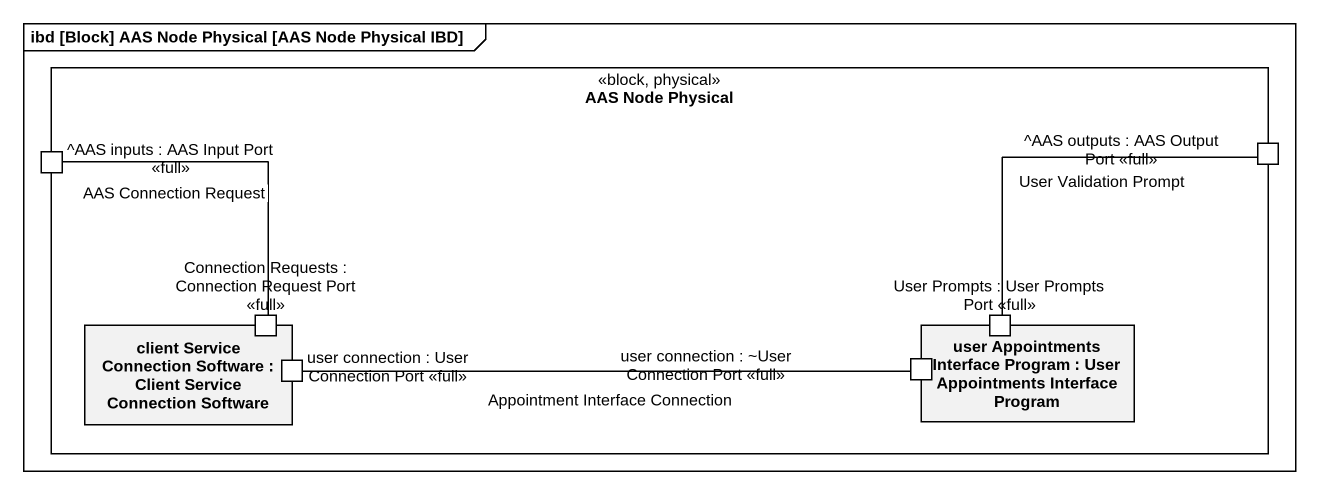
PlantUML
@startuml
mainframe ibd [Block] AAS Node Physical [AAS Node Physical IBD]
rectangle "AAS Node Physical" as AAS_Node_Physical <<block, physical>> {
  port "^AAS inputs : AAS Input Port <<full>>" as AAS_inputs_AAS_Input_Port
  port "^AAS outputs : AAS Output Port <<full>>" as AAS_outputs_AAS_Output_Port
  rectangle "client Service Connection Software : Client Service Connection Software" as client_Service_Connection {
    port "Connection Requests : Connection Request Port <<full>>" as Connection_Requests
    port "user connection : User Connection Port <<full>>" as user_connection_User
  }
  rectangle "user Appointments Interface Program : User Appointments Interface Program" as user_Appointments_Interface {
    port "User Prompts : User Prompts Port <<full>>" as User_Prompts_User_Prompts
    port "user connection : ~User Connection Port <<full>>" as user_connection_User_2
  }
}
AAS_inputs_AAS_Input_Port -- Connection_Requests : AAS Connection Request
User_Prompts_User_Prompts -up- AAS_outputs_AAS_Output_Port : User Validation Prompt
user_connection_User -right- user_connection_User_2 : Appointment Interface Connection
@enduml
